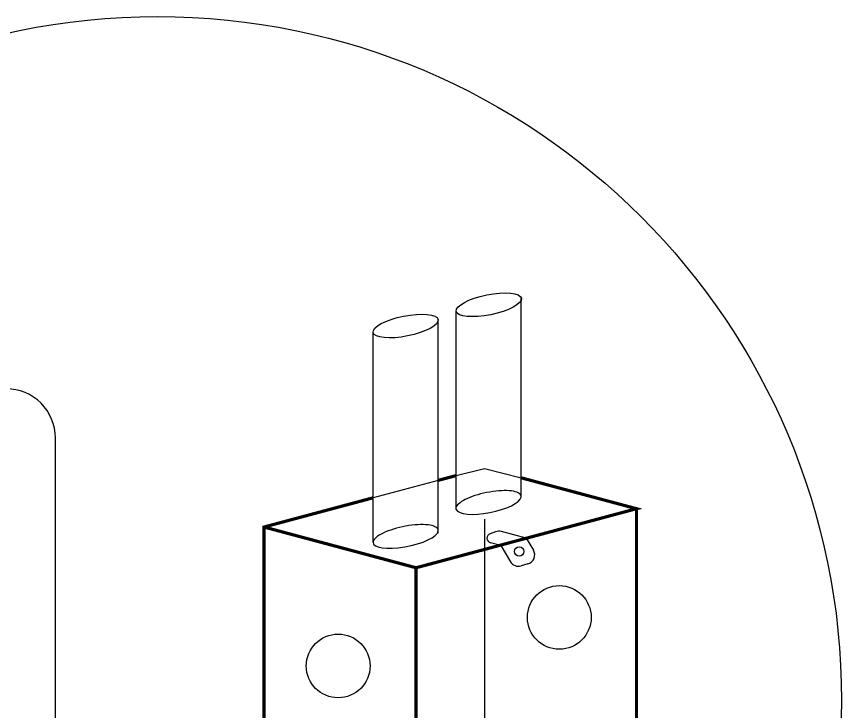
# Model space of a CAD drawing. Extents: x -508 to 92, y -98 to -31.
# Drawn here: x -219.792 to -216.073, y -86.821 to -83.687 of the extents above; entities that cross this region are included whole.
import ezdxf

# ---------------------------------------------------------------- set-up
doc = ezdxf.new("R2010")
doc.units = 0
doc.header["$MEASUREMENT"] = 0
doc.linetypes.add('DASHED', pattern=[19.05, 12.7, -6.35])
doc.linetypes.add('DASHED2', pattern=[9.525, 6.35, -3.175])
for name, color, linetype in [('E-POWER', 4, 'CONTINUOUS'), ('ELEC', 6, 'CONTINUOUS'), ('LIGHTING RACEWAY CE', 1, 'DASHED'), ('TEL_TEXT', 30, 'CONTINUOUS')]:
    doc.layers.add(name, color=color, linetype=linetype)

msp = doc.modelspace()

# ---------------------------------------------------------------- linework, layer by layer
at = {"layer": 'E-POWER', "color": 1}
msp.add_lwpolyline([(-219.617, -85.7928), (-219.617, -85.5871, 0.414214), (-219.8381, -85.3659), (-221.0988, -85.3659, 0.414214), (-221.3199, -85.5871), (-221.3199, -87.6889, 0.414214), (-221.0988, -87.9101), (-219.8381, -87.9101, 0.414214), (-219.617, -87.6889), (-219.617, -85.7928)], format="xyb", dxfattribs=at)
at = {"layer": 'ELEC', "color": 9}
for p, q in [((-217.4939, -86.0397), (-217.462, -86.0929)), ((-217.6094, -86.0727), (-217.5658, -86.1455)), ((-217.4868, -86.1558), (-217.5175, -86.1645))]:
    msp.add_line(p, q, dxfattribs=at)
for centre, radius in [((-217.5258, -86.0994), 0.0213), ((-217.3451, -86.3969), 0.1436), ((-218.3421, -86.6158), 0.1436)]:
    msp.add_circle(centre, radius, dxfattribs=at)
for centre, start, end in [((-217.4985, -86.1148), 285.9492, 30.9492), ((-217.5292, -86.1236), 210.9492, 285.9492)]:
    msp.add_arc(centre, 0.0426, start, end, dxfattribs=at)
at = {"layer": 'LIGHTING RACEWAY CE', "linetype": 'Continuous', "ltscale": 25}
msp.add_circle((-219.157, -86.7711), 3.0841, dxfattribs=at)
at = {"layer": 'TEL_TEXT', "ltscale": 0.25}
for p, q in [((-217.5172, -85.8547), (-217.5172, -84.9589)), ((-217.8098, -85.9109), (-217.8098, -85.0165)), ((-217.8912, -86.0166), (-217.8912, -85.0527)), ((-218.1847, -86.0568), (-218.1847, -85.1122)), ((-217.8912, -85.7788), (-217.8098, -85.757)), ((-216.997, -85.9066), (-217.5172, -85.7672)), ((-218.6764, -85.9892), (-218.1847, -85.8574)), ((-217.9909, -86.1729), (-216.997, -85.9066)), ((-216.997, -87.8228), (-216.997, -85.9066)), ((-218.6764, -87.9055), (-218.6764, -85.9892)), ((-217.9909, -86.1729), (-218.6764, -85.9892)), ((-217.6321, -86.0107), (-217.6572, -86.0198)), ((-217.4939, -86.0397), (-217.6065, -86.0096)), ((-217.6094, -86.0727), (-217.6555, -86.0604)), ((-217.9909, -88.0891), (-217.9909, -86.1729))]:
    msp.add_line(p, q, dxfattribs=at)
at = {"layer": 'TEL_TEXT', "color": 9, "linetype": 'DASHED2', "ltscale": 0.15}
for p, q in [((-217.8098, -85.757), (-217.6825, -85.7247)), ((-217.6825, -85.7247), (-217.5172, -85.7672)), ((-217.8912, -85.7788), (-218.1847, -85.8574))]:
    msp.add_line(p, q, dxfattribs=at)
at = {"layer": 'TEL_TEXT', "color": 9, "linetype": 'DASHED2', "ltscale": 0.25}
msp.add_line((-217.6825, -85.9533), (-217.6825, -87.6391), dxfattribs=at)
at = {"layer": 'TEL_TEXT', "ltscale": 0.25, "const_width": 0.0142}
for points in [[(-216.997, -85.9066), (-216.997, -87.8228), (-217.9909, -88.0891), (-217.9909, -86.1729), (-216.997, -85.9066), (-217.5172, -85.7672)], [(-217.8098, -85.757), (-217.8912, -85.7788)], [(-218.1847, -85.8574), (-218.6764, -85.9892), (-218.6764, -87.9055), (-217.9909, -88.0891)], [(-217.9909, -86.1729), (-218.6764, -85.9892)]]:
    msp.add_lwpolyline(points, dxfattribs=at)
at = {"layer": 'TEL_TEXT', "ltscale": 0.25}
for centre, radius, start, end in [((-217.6499, -86.0398), 0.0213, 109.9782, 255), ((-217.6175, -86.0507), 0.0426, 75, 109.9782)]:
    msp.add_arc(centre, radius, start, end, dxfattribs=at)
for centre in [(-217.663, -84.9871), (-218.0379, -85.0828)]:
    msp.add_ellipse(centre, major_axis=(-0.1468, -0.0294), ratio=0.304071, dxfattribs=at)
at = {"layer": 'TEL_TEXT', "color": 9, "linetype": 'DASHED2', "ltscale": 0.15}
for centre, start_param, end_param in [((-217.664, -85.8785), 9.424778, 12.376635), ((-218.0377, -86.0316), 3.141593, 6.163209)]:
    msp.add_ellipse(centre, major_axis=(-0.1468, -0.0294), ratio=0.304071, start_param=start_param, end_param=end_param, dxfattribs=at)
at = {"layer": 'TEL_TEXT', "ltscale": 0.25}
for centre, start_param, end_param in [((-217.664, -85.8785), 6.351162, 9.303019), ((-218.0377, -86.0316), 6.204515, 9.323864)]:
    msp.add_ellipse(centre, major_axis=(-0.1468, -0.0294), ratio=0.304071, start_param=start_param, end_param=end_param, dxfattribs=at)

doc.saveas('drawing.dxf')
